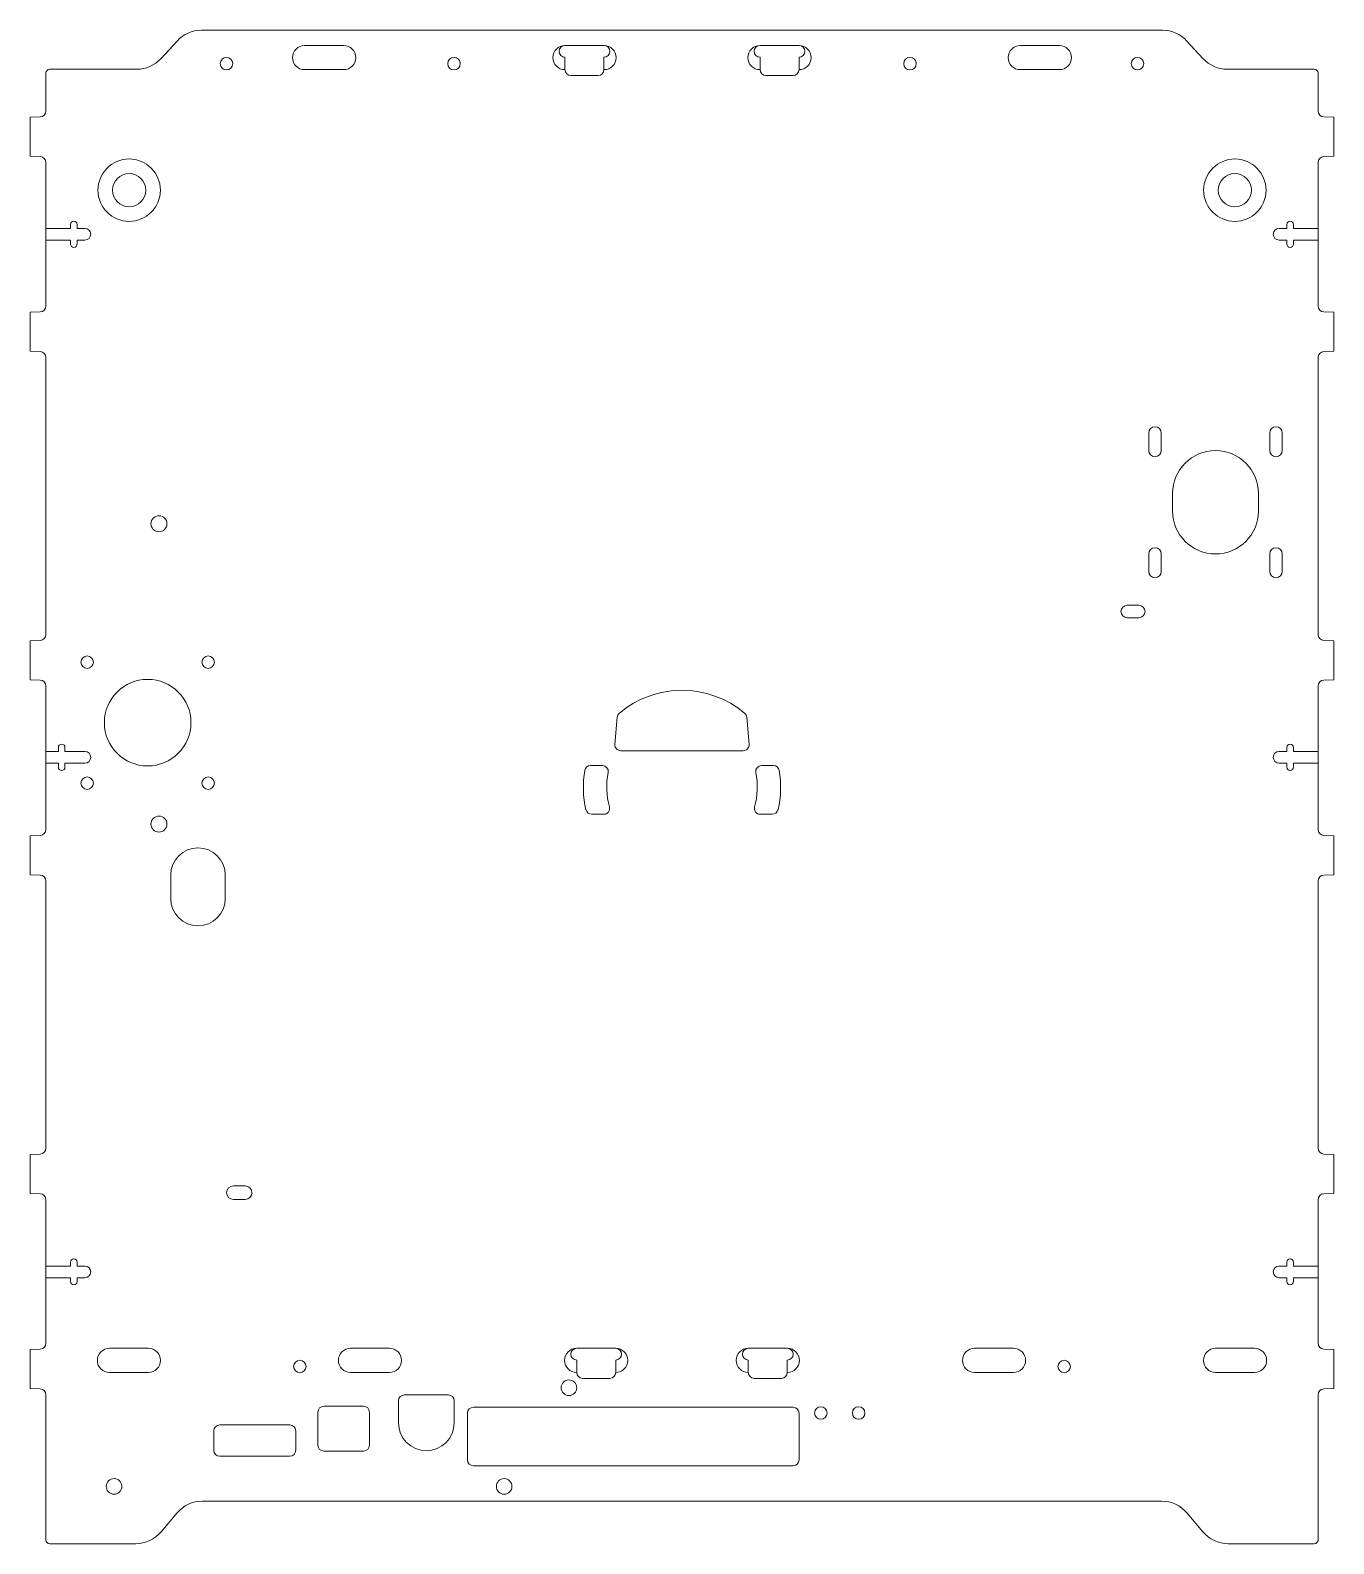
# Model space of a CAD drawing. Header units: millimetres. Extents: x -167 to 167, y -194 to 194.
import ezdxf

# ---------------------------------------------------------------- set-up
doc = ezdxf.new("R2010")
doc.units = ezdxf.units.MM

msp = doc.modelspace()

# ---------------------------------------------------------------- linework, layer by layer
at = {"color": 7, "linetype": 'Continuous', "lineweight": 15}
for p, q in [((-129.47, 191.24), (-133.57, 186.76)), ((123.2, 194), (-123.2, 194)), ((129.47, 191.24), (133.57, 186.76)), ((-86.75, 190.1), (-96.75, 190.1)), ((-20, 190.1), (-30, 190.1)), ((-30, 187.1), (-30, 183.9)), ((-20, 183.9), (-20, 187.1)), ((20, 190.1), (30, 190.1)), ((20, 183.9), (20, 187.1)), ((30, 187.1), (30, 183.9)), ((86.75, 190.1), (96.75, 190.1)), ((-163.1, 183), (-163.1, 173.29)), ((-139.84, 184), (-162.1, 184)), ((-96.75, 183.9), (-86.75, 183.9)), ((-28.5, 182.4), (-21.5, 182.4)), ((28.5, 182.4), (21.5, 182.4)), ((96.75, 183.9), (86.75, 183.9)), ((139.84, 184), (162.1, 184)), ((163.1, 183), (163.1, 173.29)), ((-167.1, 171.7), (-164.55, 171.79)), ((-167.1, 161.7), (-167.1, 171.7)), ((167.1, 171.7), (164.55, 171.79)), ((167.1, 161.7), (167.1, 171.7)), ((-164.55, 161.61), (-167.1, 161.7)), ((-163.1, 160.11), (-163.1, 123.29)), ((163.1, 160.11), (163.1, 123.29)), ((164.55, 161.61), (167.1, 161.7)), ((-156.8, 144.2), (-156.8, 143.2)), ((-155.1, 143.2), (-155.1, 144.2)), ((155.1, 143.2), (155.1, 144.2)), ((156.8, 144.2), (156.8, 143.2)), ((-156.8, 143.2), (-163.1, 143.2)), ((-156.8, 140.2), (-163.1, 140.2)), ((-156.8, 140.2), (-156.8, 139.2)), ((-153.1, 143.2), (-155.1, 143.2)), ((-155.1, 139.2), (-155.1, 140.2)), ((-155.1, 140.2), (-153.1, 140.2)), ((153.1, 143.2), (155.1, 143.2)), ((155.1, 140.2), (153.1, 140.2)), ((155.1, 139.2), (155.1, 140.2)), ((156.8, 143.2), (163.1, 143.2)), ((156.8, 140.2), (156.8, 139.2)), ((156.8, 140.2), (163.1, 140.2)), ((-167.1, 121.7), (-164.55, 121.79)), ((-167.1, 111.7), (-167.1, 121.7)), ((167.1, 121.7), (164.55, 121.79)), ((167.1, 111.7), (167.1, 121.7)), ((-164.55, 111.61), (-167.1, 111.7)), ((-163.1, 110.11), (-163.1, 39.09)), ((163.1, 110.11), (163.1, 39.09)), ((164.55, 111.61), (167.1, 111.7)), ((119.68, 90.75), (119.68, 86.25)), ((122.88, 86.25), (122.88, 90.75)), ((150.68, 90.75), (150.68, 86.25)), ((153.88, 86.25), (153.88, 90.75)), ((125.78, 75.25), (125.78, 70.75)), ((147.78, 70.75), (147.78, 75.25)), ((119.68, 59.75), (119.68, 55.25)), ((122.88, 55.25), (122.88, 59.75)), ((150.68, 59.75), (150.68, 55.25)), ((153.88, 55.25), (153.88, 59.75)), ((114.13, 46.6), (117.13, 46.6)), ((117.13, 43.4), (114.13, 43.4)), ((-167.1, 37.5), (-164.55, 37.59)), ((-167.1, 27.5), (-167.1, 37.5)), ((167.1, 37.5), (164.55, 37.59)), ((167.1, 27.5), (167.1, 37.5)), ((-164.55, 27.41), (-167.1, 27.5)), ((164.55, 27.41), (167.1, 27.5)), ((-163.1, 25.91), (-163.1, -10.91)), ((163.1, 25.91), (163.1, -10.91)), ((-16.6, 17.87), (-17.2, 10.93)), ((17.2, 10.93), (16.6, 17.87)), ((-159.9, 9.1), (-163.1, 9.1)), ((-159.9, 9.1), (-159.9, 10.1)), ((-158.2, 10.1), (-158.2, 9.1)), ((-153.1, 9.1), (-158.2, 9.1)), ((-15.71, 9.3), (15.71, 9.3)), ((153.1, 9.1), (155.1, 9.1)), ((155.1, 9.1), (155.1, 10.1)), ((156.8, 10.1), (156.8, 9.1)), ((156.8, 9.1), (163.1, 9.1)), ((-159.9, 6.1), (-163.1, 6.1)), ((-159.9, 5.1), (-159.9, 6.1)), ((-158.2, 6.1), (-158.2, 5.1)), ((-153.1, 6.1), (-158.2, 6.1)), ((-20.41, 5.5), (-23.46, 5.5)), ((23.46, 5.5), (20.41, 5.5)), ((155.1, 6.1), (153.1, 6.1)), ((155.1, 5.1), (155.1, 6.1)), ((156.8, 6.1), (156.8, 5.1)), ((156.8, 6.1), (163.1, 6.1)), ((-23.15, -7), (-20.06, -7)), ((20.06, -7), (23.15, -7)), ((-167.1, -12.5), (-164.55, -12.41)), ((-167.1, -22.5), (-167.1, -12.5)), ((167.1, -12.5), (164.55, -12.41)), ((167.1, -22.5), (167.1, -12.5)), ((-164.55, -22.59), (-167.1, -22.5)), ((-131.1, -22.6), (-131.1, -28.6)), ((-117.1, -28.6), (-117.1, -22.6)), ((164.55, -22.59), (167.1, -22.5)), ((-163.1, -24.09), (-163.1, -92.61)), ((163.1, -24.09), (163.1, -92.61)), ((-167.1, -94.2), (-164.55, -94.11)), ((-167.1, -104.2), (-167.1, -94.2)), ((167.1, -94.2), (164.55, -94.11)), ((167.1, -104.2), (167.1, -94.2)), ((-164.55, -104.29), (-167.1, -104.2)), ((-112, -102.25), (-115, -102.25)), ((164.55, -104.29), (167.1, -104.2)), ((-163.1, -105.79), (-163.1, -142.61)), ((-115, -105.75), (-112, -105.75)), ((163.1, -105.79), (163.1, -142.61)), ((-156.8, -122.8), (-163.1, -122.8)), ((-156.8, -121.8), (-156.8, -122.8)), ((-155.1, -122.8), (-155.1, -121.8)), ((-153.1, -122.8), (-155.1, -122.8)), ((153.1, -122.8), (155.1, -122.8)), ((155.1, -122.8), (155.1, -121.8)), ((156.8, -121.8), (156.8, -122.8)), ((156.8, -122.8), (163.1, -122.8)), ((-156.8, -125.8), (-163.1, -125.8)), ((-156.8, -125.8), (-156.8, -126.8)), ((-155.1, -126.8), (-155.1, -125.8)), ((-155.1, -125.8), (-153.1, -125.8)), ((155.1, -125.8), (153.1, -125.8)), ((155.1, -126.8), (155.1, -125.8)), ((156.8, -125.8), (156.8, -126.8)), ((156.8, -125.8), (163.1, -125.8)), ((-167.1, -144.2), (-164.55, -144.11)), ((-167.1, -154.2), (-167.1, -144.2)), ((-136.8, -143.9), (-146.8, -143.9)), ((-75, -143.9), (-85, -143.9)), ((-17, -143.9), (-27, -143.9)), ((-27, -146.9), (-27, -150.1)), ((-17, -150.1), (-17, -146.9)), ((17, -143.9), (27, -143.9)), ((17, -150.1), (17, -146.9)), ((27, -146.9), (27, -150.1)), ((75, -143.9), (85, -143.9)), ((136.8, -143.9), (146.8, -143.9)), ((167.1, -144.2), (164.55, -144.11)), ((167.1, -154.2), (167.1, -144.2)), ((-146.8, -150.1), (-136.8, -150.1)), ((-85, -150.1), (-75, -150.1)), ((85, -150.1), (75, -150.1)), ((146.8, -150.1), (136.8, -150.1)), ((-164.55, -154.29), (-167.1, -154.2)), ((-25.5, -151.6), (-18.5, -151.6)), ((25.5, -151.6), (18.5, -151.6)), ((164.55, -154.29), (167.1, -154.2)), ((-163.1, -155.79), (-163.1, -193)), ((-81.65, -158.75), (-91.85, -158.75)), ((-72.7, -157.35), (-72.7, -163)), ((-59.9, -155.85), (-71.2, -155.85)), ((-58.4, -163), (-58.4, -157.35)), ((28.5, -159), (-53.5, -159)), ((163.1, -155.79), (163.1, -193)), ((-93.35, -160.25), (-93.35, -168.75)), ((-80.15, -168.75), (-80.15, -160.25)), ((-55, -160.5), (-55, -172.5)), ((30, -172.5), (30, -160.5)), ((-120.03, -165.05), (-120.03, -170.05)), ((-100.53, -163.55), (-118.53, -163.55)), ((-99.03, -170.05), (-99.03, -165.05)), ((-91.85, -170.25), (-81.65, -170.25)), ((-118.53, -171.55), (-100.53, -171.55)), ((-53.5, -174), (28.5, -174)), ((-133.55, -190.96), (-129.5, -186.13)), ((-122.98, -183.09), (122.98, -183.09)), ((133.55, -190.96), (129.5, -186.13)), ((-162.1, -194), (-140.06, -194)), ((162.1, -194), (140.06, -194))]:
    msp.add_line(p, q, dxfattribs=at)
for centre, radius in [((-116.8, 185.45), 1.6), ((-58.44, 185.45), 1.6), ((58.44, 185.45), 1.6), ((116.8, 185.45), 1.6), ((-141.75, 153), 8), ((141.75, 153), 8), ((-141.75, 153), 4.25), ((141.75, 153), 4.25), ((-134.1, 67.5), 2.05), ((-152.5, 32), 1.6), ((-121.5, 32), 1.6), ((-137, 16.5), 11.1), ((-152.5, 1), 1.6), ((-121.5, 1), 1.6), ((-134.1, -9.5), 2.05), ((-98, -148.55), 1.6), ((98, -148.55), 1.6), ((-29, -154), 2), ((35.6, -160.5), 1.6), ((45.3, -160.5), 1.6), ((-145.6, -179.3), 2), ((-45.6, -179.3), 2)]:
    msp.add_circle(centre, radius, dxfattribs=at)
for centre, radius, start, end in [((-123.2, 185.5), 8.5, 90, 137.5345), ((123.2, 185.5), 8.5, 42.4655, 90), ((-139.84, 192.5), 8.5, 270, 317.5345), ((-96.75, 187), 3.1, 90, 270), ((-86.75, 187), 3.1, 270, 90), ((-30, 187), 3.1, 90, 270), ((-30, 188.6), 1.5, 90, 270), ((-20, 187), 3.1, 270, 90), ((-20, 188.6), 1.5, 270, 90), ((20, 187), 3.1, 90, 270), ((20, 188.6), 1.5, 90, 270), ((30, 187), 3.1, 270, 90), ((30, 188.6), 1.5, 270, 90), ((86.75, 187), 3.1, 90, 270), ((96.75, 187), 3.1, 270, 90), ((139.84, 192.5), 8.5, 222.4655, 270), ((-162.1, 183), 1, 90, 180), ((-28.5, 183.9), 1.5, 180, 270), ((-21.5, 183.9), 1.5, 270, 0), ((21.5, 183.9), 1.5, 180, 270), ((28.5, 183.9), 1.5, 270, 0), ((162.1, 183), 1, 0, 90), ((-164.6, 173.29), 1.5, 272, 0), ((164.6, 173.29), 1.5, 180, 268), ((-164.6, 160.11), 1.5, 0, 88), ((164.6, 160.11), 1.5, 92, 180), ((-155.95, 144.2), 0.85, 0, 180), ((155.95, 144.2), 0.85, 0, 180), ((-153.1, 141.7), 1.5, 270, 90), ((153.1, 141.7), 1.5, 90, 270), ((-155.95, 139.2), 0.85, 180, 0), ((155.95, 139.2), 0.85, 180, 0), ((-164.6, 123.29), 1.5, 272, 0), ((164.6, 123.29), 1.5, 180, 268), ((-164.6, 110.11), 1.5, 0, 88), ((164.6, 110.11), 1.5, 92, 180), ((121.28, 90.75), 1.6, 0, 180), ((152.28, 90.75), 1.6, 0, 180), ((121.28, 86.25), 1.6, 180, 0), ((136.78, 75.25), 11, 0, 180), ((152.28, 86.25), 1.6, 180, 0), ((136.78, 70.75), 11, 180, 0), ((121.28, 59.75), 1.6, 0, 180), ((152.28, 59.75), 1.6, 0, 180), ((121.28, 55.25), 1.6, 180, 0), ((152.28, 55.25), 1.6, 180, 0), ((114.13, 45), 1.6, 90, 270), ((117.13, 45), 1.6, 270, 90), ((-164.6, 39.09), 1.5, 272, 0), ((164.6, 39.09), 1.5, 180, 268), ((-164.6, 25.91), 1.5, 0, 88), ((164.6, 25.91), 1.5, 92, 180), ((0, 0), 24.8, 49.5912, 130.4088), ((-15.1, 17.74), 1.5, 130.4088, 175), ((15.1, 17.74), 1.5, 5, 49.5912), ((-159.05, 10.1), 0.85, 0, 180), ((-153.1, 7.6), 1.5, 270, 90), ((-15.71, 10.8), 1.5, 175, 270), ((15.71, 10.8), 1.5, 270, 5), ((153.1, 7.6), 1.5, 90, 270), ((155.95, 10.1), 0.85, 360, 180), ((-159.05, 5.1), 0.85, 180, 0), ((0, 0), 25.3, 170.3231, 193.3634), ((-23.46, 4), 1.5, 90, 170.3231), ((-20.41, 4), 1.5, 348.9106, 90), ((20.41, 4), 1.5, 90, 191.0894), ((23.46, 4), 1.5, 9.6769, 90), ((0, 0), 25.3, 346.6366, 9.6769), ((155.95, 5.1), 0.85, 180, 0), ((0, 0), 19.3, 168.9106, 195.3354), ((0, 0), 19.3, 344.6646, 11.0894), ((-23.15, -5.5), 1.5, 193.3634, 270), ((-20.06, -5.5), 1.5, 270, 15.3354), ((20.06, -5.5), 1.5, 164.6646, 270), ((23.15, -5.5), 1.5, 270, 346.6366), ((-164.6, -10.91), 1.5, 272, 0), ((164.6, -10.91), 1.5, 180, 268), ((-124.1, -22.6), 7, 0, 180), ((-164.6, -24.09), 1.5, 360, 88), ((164.6, -24.09), 1.5, 92, 180), ((-124.1, -28.6), 7, 180, 0), ((-164.6, -92.61), 1.5, 272, 0), ((164.6, -92.61), 1.5, 180, 268), ((-164.6, -105.79), 1.5, 0, 88), ((-115, -104), 1.75, 90, 270), ((-112, -104), 1.75, 270, 90), ((164.6, -105.79), 1.5, 92, 180), ((-155.95, -121.8), 0.85, 360, 180), ((-153.1, -124.3), 1.5, 270, 90), ((153.1, -124.3), 1.5, 90, 270), ((155.95, -121.8), 0.85, 360, 180), ((-155.95, -126.8), 0.85, 180, 0), ((155.95, -126.8), 0.85, 180, 0), ((-164.6, -142.61), 1.5, 272, 0), ((164.6, -142.61), 1.5, 180, 268), ((-146.8, -147), 3.1, 90, 270), ((-136.8, -147), 3.1, 270, 90), ((-85, -147), 3.1, 90, 270), ((-75, -147), 3.1, 270, 90), ((-27, -147), 3.1, 90, 270), ((-27, -145.4), 1.5, 90, 270), ((-17, -147), 3.1, 270, 90), ((-17, -145.4), 1.5, 270, 90), ((17, -147), 3.1, 90, 270), ((17, -145.4), 1.5, 90, 270), ((27, -147), 3.1, 270, 90), ((27, -145.4), 1.5, 270, 90), ((75, -147), 3.1, 90, 270), ((85, -147), 3.1, 270, 90), ((136.8, -147), 3.1, 90, 270), ((146.8, -147), 3.1, 270, 90), ((-25.5, -150.1), 1.5, 180, 270), ((-18.5, -150.1), 1.5, 270, 0), ((18.5, -150.1), 1.5, 180, 270), ((25.5, -150.1), 1.5, 270, 0), ((-164.6, -155.79), 1.5, 0, 88), ((164.6, -155.79), 1.5, 92, 180), ((-91.85, -160.25), 1.5, 90, 180), ((-81.65, -160.25), 1.5, 0, 90), ((-71.2, -157.35), 1.5, 90, 180), ((-59.9, -157.35), 1.5, 0, 90), ((-53.5, -160.5), 1.5, 90, 180), ((28.5, -160.5), 1.5, 0, 90), ((-118.53, -165.05), 1.5, 90, 180), ((-100.53, -165.05), 1.5, 0, 90), ((-65.55, -163), 7.15, 180, 0), ((-118.53, -170.05), 1.5, 180, 270), ((-100.53, -170.05), 1.5, 270, 0), ((-91.85, -168.75), 1.5, 180, 270), ((-81.65, -168.75), 1.5, 270, 0), ((-53.5, -172.5), 1.5, 180, 270), ((28.5, -172.5), 1.5, 270, 0), ((-122.98, -191.59), 8.5, 90, 140), ((122.98, -191.59), 8.5, 40, 90), ((-162.1, -193), 1, 180, 270), ((-140.06, -185.5), 8.5, 270, 320), ((140.06, -185.5), 8.5, 220, 270), ((162.1, -193), 1, 270, 360)]:
    msp.add_arc(centre, radius, start, end, dxfattribs=at)

doc.saveas('drawing.dxf')
